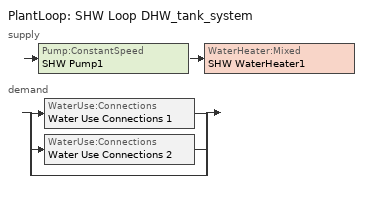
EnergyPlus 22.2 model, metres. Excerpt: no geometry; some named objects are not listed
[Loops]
PlantLoop 'SHW Loop DHW_tank_system'
 supply: Pump:ConstantSpeed 'SHW Pump1' > WaterHeater:Mixed 'SHW WaterHeater1'
 demand: split
  | WaterUse:Connections 'Water Use Connections 1'
  | WaterUse:Connections 'Water Use Connections 2'
  | bypass
[PlantLoop]
SHW Loop DHW_tank_system: Fluid Type=Water; Plant Equipment Operation Scheme=SHW Loop DHW_tank_system Operation Schemes; Maximum Loop Temperature {C}=60; Minimum Loop Temperature {C}=10; Maximum Loop Flow Rate {m3/s}=Autosize; Minimum Loop Flow Rate {m3/s}=0; Plant Loop Volume {m3}=Autocalculate; Load Distribution Scheme=Optimal; Plant Loop Demand Calculation Scheme=SingleSetpoint; Common Pipe Simulation=None
[Sizing:Plant]
SHW Loop DHW_tank_system: Loop Type=Heating; Design Loop Exit Temperature {C}=60; Loop Design Temperature Difference {deltaC}=5; Sizing Option=NonCoincident; Zone Timesteps in Averaging Window=1; Coincident Sizing Factor Mode=None
[Pump:ConstantSpeed]
SHW Pump1: Design Flow Rate {m3/s}=Autosize; Design Pump Head {Pa}=29891; Design Power Consumption {W}=Autosize; Motor Efficiency=0.9; Fraction of Motor Inefficiencies to Fluid Stream=0; Pump Control Type=Intermittent; Design Power Sizing Method=PowerPerFlowPerPressure; Design Electric Power per Unit Flow Rate {W/(m3/s)}=348701.1; Design Shaft Power per Unit Flow Rate per Unit Head {W-s/m3-Pa}=1.28205
[WaterHeater:Mixed]
SHW WaterHeater1: Tank Volume {m3}=0.043125; Setpoint Temperature Schedule=Schedule Ruleset 2; Deadband Temperature Difference {deltaC}=2; Maximum Temperature Limit {C}=82.22; Heater Control Type=Cycle; Heater Maximum Capacity {W}=1000000; Heater Ignition Minimum Flow Rate {m3/s}=0; Heater Ignition Delay {s}=0; Heater Fuel Type=Electricity; Heater Thermal Efficiency=0.95; Off Cycle Parasitic Fuel Consumption Rate {W}=20; Off Cycle Parasitic Fuel Type=Electricity; Off Cycle Parasitic Heat Fraction to Tank=0.8; On Cycle Parasitic Fuel Consumption Rate {W}=0; On Cycle Parasitic Fuel Type=Electricity; On Cycle Parasitic Heat Fraction to Tank=0; Ambient Temperature Indicator=Schedule; Ambient Temperature Schedule=22.0C Ambient Condition; Off Cycle Loss Coefficient to Ambient Temperature {W/K}=1.1; Off Cycle Loss Fraction to Zone=1; On Cycle Loss Coefficient to Ambient Temperature {W/K}=1.1; On Cycle Loss Fraction to Zone=1; Use Side Effectiveness=1; Source Side Effectiveness=1; Use Side Design Flow Rate {m3/s}=Autosize; Source Side Design Flow Rate {m3/s}=Autosize; Indirect Water Heating Recovery Time {hr}=1.5; Source Side Flow Control Mode=IndirectHeatPrimarySetpoint
[WaterHeater:Sizing]
SHW WaterHeater1: Design Mode=PeakDraw; Time Storage Can Meet Peak Draw {hr}=0.538503; Time for Tank Recovery {hr}=0; Nominal Tank Volume for Autosizing Plant Connections {m3}=1
[WaterUse:Connections] Hot Water Supply Temperature Schedule=60.0C Hot Water; Drain Water Heat Exchanger Type=None; Drain Water Heat Exchanger Destination=Plant
Name | Water Use Equipment Name 1
Water Use Connections 1 | ServiceHotWater_6e3068f8..Z2_First_Floor_ba8414e7
Water Use Connections 2 | ServiceHotWater_6e3068f8..Z1_Ground_Floor_e5e76ca5
[WaterUse:Equipment] Flow Rate Fraction Schedule=SeasonalSchedule_7de19e4d; Target Temperature Schedule=60.0C Hot Water; Sensible Fraction Schedule=0.1 Hot Water Sensible Fraction; Latent Fraction Schedule=0.05 Hot Water Latent Fraction
Name | Peak Flow Rate {m3/s} | Zone
ServiceHotWater_6e3068f8..Z2_First_Floor_ba8414e7 | 3.19562e-06 | Z2_First_Floor_ba8414e7
ServiceHotWater_6e3068f8..Z1_Ground_Floor_e5e76ca5 | 8.78354e-06 | Z1_Ground_Floor_e5e76ca5
[PlantEquipmentOperationSchemes]
SHW Loop DHW_tank_system Operation Schemes: Control Scheme Object Type 1=PlantEquipmentOperation:HeatingLoad; Control Scheme Name 1=SHW Loop DHW_tank_system Heating Operation Scheme; Control Scheme Schedule Name 1=Always On Discrete
[PlantEquipmentOperation:HeatingLoad]
SHW Loop DHW_tank_system Heating Operation Scheme: Load Range Lower Limit 1 {W}=0; Load Range Upper Limit 1 {W}=1000000000; Range Equipment List Name 1=SHW Loop DHW_tank_system Heating Equipment List
[PlantEquipmentList]
SHW Loop DHW_tank_system Heating Equipment List: WaterHeater:Mixed, SHW WaterHeater1
[SetpointManager:Scheduled]
Setpoint Manager Scheduled 1: Control Variable=Temperature; Schedule=60C Hot Water
[Schedule:Day:Interval]
Schedule Day 4; Schedule Day 1; Schedule Day 5; Schedule Day 8: No, 24:00, 0.1
WeeklySchedule_5c7ec62a_Sunday; WeeklySchedule_5c7ec62a_Monday_SmrDsn_WntrDsn 1; WeeklySchedule_5c7ec62a_Hol 1: No, 07:00, 0, 21:00, 0.1, 24:00, 0
Schedule Day 6; WeeklySchedule_5c7ec62a_Monday_SmrDsn 1: No, 06:00, 0, 07:00, 0.1, 08:00, 0.3, 13:00, 0.9, 15:00, 0.8, 17:00, 0.7, 18:00, 0.6, 19:00, 0.5, 21:00, 0.1, 24:00, 0
Schedule Day 10; Schedule Day 12; Schedule Day 7: No, 24:00, 60
Schedule Day 13: No, 24:00, 22
Schedule Day 9: No, 24:00, 0.05
[Schedule:Week:Daily]
SeasonalSchedule_7de19e4d Week Rule - Jan1-Jan6: Schedule Day 4, Schedule Day 4, Schedule Day 4, Schedule Day 4, Schedule Day 4, Schedule Day 4, WeeklySchedule_5c7ec62a_Sunday, WeeklySchedule_5c7ec62a_Hol 1, WeeklySchedule_5c7ec62a_Monday_SmrDsn 1, WeeklySchedule_5c7ec62a_Monday_SmrDsn_WntrDsn 1, WeeklySchedule_5c7ec62a_Sunday, WeeklySchedule_5c7ec62a_Sunday
SeasonalSchedule_7de19e4d Week Rule - Jan7-Jun30; SeasonalSchedule_7de19e4d Week Rule - Sep2-Dec15: WeeklySchedule_5c7ec62a_Sunday, Schedule Day 6, Schedule Day 6, Schedule Day 6, Schedule Day 6, Schedule Day 6, WeeklySchedule_5c7ec62a_Sunday, WeeklySchedule_5c7ec62a_Hol 1, WeeklySchedule_5c7ec62a_Monday_SmrDsn 1, WeeklySchedule_5c7ec62a_Monday_SmrDsn_WntrDsn 1, WeeklySchedule_5c7ec62a_Sunday, WeeklySchedule_5c7ec62a_Sunday
SeasonalSchedule_7de19e4d Week Rule - Jul1-Sep1: Schedule Day 1, Schedule Day 1, Schedule Day 1, Schedule Day 1, Schedule Day 1, Schedule Day 1, Schedule Day 1, WeeklySchedule_5c7ec62a_Hol 1, WeeklySchedule_5c7ec62a_Monday_SmrDsn 1, WeeklySchedule_5c7ec62a_Monday_SmrDsn_WntrDsn 1, WeeklySchedule_5c7ec62a_Sunday, WeeklySchedule_5c7ec62a_Sunday
SeasonalSchedule_7de19e4d Week Rule - Dec16-Dec22: WeeklySchedule_5c7ec62a_Sunday, Schedule Day 6, Schedule Day 6, Schedule Day 6, Schedule Day 5, Schedule Day 5, Schedule Day 5, WeeklySchedule_5c7ec62a_Hol 1, WeeklySchedule_5c7ec62a_Monday_SmrDsn 1, WeeklySchedule_5c7ec62a_Monday_SmrDsn_WntrDsn 1, WeeklySchedule_5c7ec62a_Sunday, WeeklySchedule_5c7ec62a_Sunday
SeasonalSchedule_7de19e4d Week Rule - Dec23-Dec31: Schedule Day 5, Schedule Day 5, Schedule Day 5, Schedule Day 5, Schedule Day 5, Schedule Day 5, Schedule Day 5, WeeklySchedule_5c7ec62a_Hol 1, WeeklySchedule_5c7ec62a_Monday_SmrDsn 1, WeeklySchedule_5c7ec62a_Monday_SmrDsn_WntrDsn 1, WeeklySchedule_5c7ec62a_Sunday, WeeklySchedule_5c7ec62a_Sunday
0.05 Hot Water Latent Fraction Week Rule - Jan1-Dec31: Schedule Day 9, Schedule Day 9, Schedule Day 9, Schedule Day 9, Schedule Day 9, Schedule Day 9, Schedule Day 9, Schedule Day 9, Schedule Day 9, Schedule Day 9, Schedule Day 9, Schedule Day 9
0.1 Hot Water Sensible Fraction Week Rule - Jan1-Dec31: Schedule Day 8, Schedule Day 8, Schedule Day 8, Schedule Day 8, Schedule Day 8, Schedule Day 8, Schedule Day 8, Schedule Day 8, Schedule Day 8, Schedule Day 8, Schedule Day 8, Schedule Day 8
22.0C Ambient Condition Week Rule - Jan1-Dec31: Schedule Day 13, Schedule Day 13, Schedule Day 13, Schedule Day 13, Schedule Day 13, Schedule Day 13, Schedule Day 13, Schedule Day 13, Schedule Day 13, Schedule Day 13, Schedule Day 13, Schedule Day 13
60.0C Hot Water Week Rule - Jan1-Dec31: Schedule Day 7, Schedule Day 7, Schedule Day 7, Schedule Day 7, Schedule Day 7, Schedule Day 7, Schedule Day 7, Schedule Day 7, Schedule Day 7, Schedule Day 7, Schedule Day 7, Schedule Day 7
60C Hot Water Week Rule - Jan1-Dec31: Schedule Day 10, Schedule Day 10, Schedule Day 10, Schedule Day 10, Schedule Day 10, Schedule Day 10, Schedule Day 10, Schedule Day 10, Schedule Day 10, Schedule Day 10, Schedule Day 10, Schedule Day 10
Schedule Ruleset 2 Week Rule - Jan1-Dec31: Schedule Day 12, Schedule Day 12, Schedule Day 12, Schedule Day 12, Schedule Day 12, Schedule Day 12, Schedule Day 12, Schedule Day 12, Schedule Day 12, Schedule Day 12, Schedule Day 12, Schedule Day 12
[Schedule:Year]
SeasonalSchedule_7de19e4d: SeasonalSchedule_7de19e4d Week Rule - Jan1-Jan6, 1, 1, 1, 6, SeasonalSchedule_7de19e4d Week Rule - Jan7-Jun30, 1, 7, 6, 30, SeasonalSchedule_7de19e4d Week Rule - Jul1-Sep1, 7, 1, 9, 1, SeasonalSchedule_7de19e4d Week Rule - Sep2-Dec15, 9, 2, 12, 15, SeasonalSchedule_7de19e4d Week Rule - Dec16-Dec22, 12, 16, 12, 22, SeasonalSchedule_7de19e4d Week Rule - Dec23-Dec31, 12, 23, 12, 31
0.05 Hot Water Latent Fraction: 0.05 Hot Water Latent Fraction Week Rule - Jan1-Dec31, 1, 1, 12, 31
0.1 Hot Water Sensible Fraction: 0.1 Hot Water Sensible Fraction Week Rule - Jan1-Dec31, 1, 1, 12, 31
22.0C Ambient Condition: 22.0C Ambient Condition Week Rule - Jan1-Dec31, 1, 1, 12, 31
60.0C Hot Water: 60.0C Hot Water Week Rule - Jan1-Dec31, 1, 1, 12, 31
60C Hot Water: 60C Hot Water Week Rule - Jan1-Dec31, 1, 1, 12, 31
Schedule Ruleset 2: Schedule Ruleset 2 Week Rule - Jan1-Dec31, 1, 1, 12, 31
[Schedule:Constant]
Always On Discrete: Hourly Value=1
